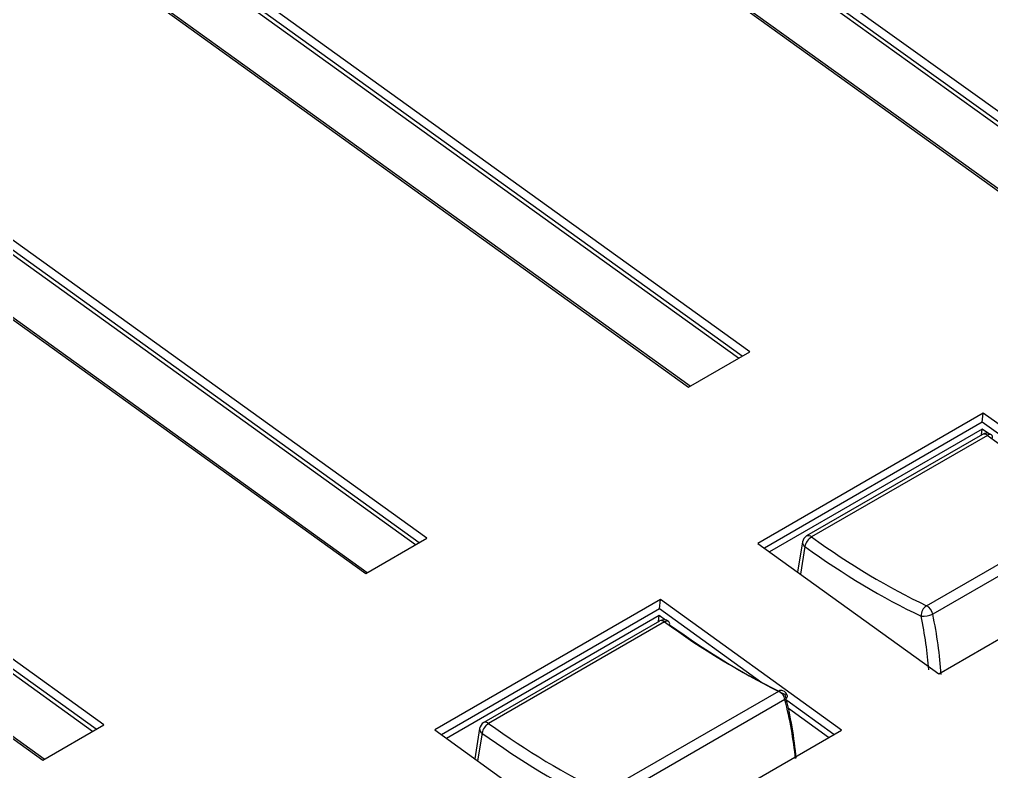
# Model space of a CAD drawing. Header units: inches. Extents: x 1.2 to 43.4, y 1.7 to 28.6.
# Drawn here: x 8.092 to 9.558, y 11.428 to 12.562 of the extents above; entities that cross this region are included whole.
import ezdxf

# ---------------------------------------------------------------- set-up
doc = ezdxf.new("R2010")
doc.units = ezdxf.units.IN
doc.header["$MEASUREMENT"] = 0

msp = doc.modelspace()

# ---------------------------------------------------------------- linework, layer by layer
for p, q in [((9.6807, 12.3425), (8.6048, 13.1161)), ((9.6635, 12.3326), (8.5894, 13.1049)), ((9.669, 12.3357), (8.5942, 13.1086)), ((8.5212, 13.0567), (9.5885, 12.2892)), ((9.5907, 12.2905), (8.5238, 13.0577)), ((9.1936, 12.0613), (8.1177, 12.8349)), ((9.1764, 12.0513), (8.1023, 12.8237)), ((9.1819, 12.0545), (8.1071, 12.8274)), ((8.0341, 12.7755), (9.1014, 12.008)), ((9.1035, 12.0093), (8.0367, 12.7765)), ((8.7065, 11.7801), (7.6306, 12.5537)), ((8.6893, 11.7701), (7.6152, 12.5425)), ((8.6948, 11.7733), (7.62, 12.5462)), ((7.547, 12.4943), (8.6142, 11.7268)), ((8.6164, 11.7281), (7.5495, 12.4952)), ((8.2022, 11.4889), (7.1281, 12.2613)), ((8.2077, 11.4921), (7.1329, 12.265)), ((8.2194, 11.4989), (7.1434, 12.2725)), ((7.0599, 12.213), (8.1271, 11.4456)), ((8.1293, 11.4469), (7.0624, 12.214)), ((9.1014, 12.008), (9.1936, 12.0613)), ((9.5459, 11.9688), (9.2055, 11.7723)), ((9.5443, 11.9548), (9.5459, 11.9688)), ((9.8192, 11.7722), (9.5459, 11.9688)), ((9.5443, 11.9548), (9.2156, 11.7651)), ((9.6992, 11.8434), (9.5443, 11.9548)), ((9.5442, 11.9447), (9.2233, 11.7595)), ((9.5432, 11.9358), (9.5442, 11.9447)), ((9.5537, 11.9379), (9.5442, 11.9447)), ((9.5445, 11.9365), (9.2794, 11.7835)), ((9.552, 11.9352), (9.2868, 11.7821)), ((9.4603, 11.6784), (9.7245, 11.8309)), ((9.7338, 11.8183), (9.4696, 11.6657)), ((8.6142, 11.7268), (8.7065, 11.7801)), ((9.2055, 11.7723), (9.4789, 11.5758)), ((9.2732, 11.7746), (9.2658, 11.7289)), ((9.2768, 11.7676), (9.27, 11.7259)), ((9.4789, 11.5758), (9.8192, 11.7722)), ((9.0587, 11.6876), (8.7184, 11.4911)), ((9.0572, 11.6736), (9.0587, 11.6876)), ((9.3321, 11.491), (9.0587, 11.6876)), ((9.0572, 11.6736), (8.7285, 11.4839)), ((9.212, 11.5622), (9.0572, 11.6736)), ((9.0571, 11.6635), (8.7362, 11.4783)), ((9.0561, 11.6546), (9.0571, 11.6635)), ((9.0666, 11.6567), (9.0571, 11.6635)), ((9.0574, 11.6553), (8.7923, 11.5023)), ((9.0648, 11.654), (8.7997, 11.5009)), ((8.9731, 11.3972), (9.2374, 11.5497)), ((9.2467, 11.5371), (8.9824, 11.3845)), ((9.3204, 11.4843), (9.2493, 11.5355)), ((9.3126, 11.4798), (9.252, 11.5234)), ((8.1271, 11.4456), (8.2194, 11.4989)), ((8.7184, 11.4911), (8.9917, 11.2945)), ((8.7861, 11.4933), (8.7787, 11.4477)), ((8.7897, 11.4864), (8.7829, 11.4447)), ((8.9917, 11.2945), (9.3321, 11.491))]:
    msp.add_line(p, q)
at = {"flags": 128}
msp.add_lwpolyline([(9.2467, 11.5371), (9.2482, 11.5381), (9.2494, 11.5393), (9.2501, 11.5404), (9.2504, 11.5414), (9.2504, 11.542)], dxfattribs=at)
for centre, radius, start, end in [((9.5508, 11.9256), 0.0127, 54.1186, 119.9973), ((9.5472, 11.93), 0.00708, 47.3576, 111.994), ((9.5556, 11.9308), 0.00566, 61.9442, 129.8664), ((9.5549, 11.9321), 0.00505, 347.6515, 48.0244), ((9.2857, 11.7725), 0.0127, 119.9973, 170.7801), ((9.2985, 11.7633), 0.0221, 121.826, 168.824), ((9.282, 11.7769), 0.00708, 47.3576, 111.994), ((9.2807, 11.774), 0.00754, 176.0539, 238.452), ((9.4704, 11.6631), 0.0183, 123.5723, 181.2965), ((9.4507, 11.6616), 0.0193, 12.4757, 60.2994), ((9.4561, 11.6915), 0.029, 262.0246, 297.5868), ((9.0637, 11.6444), 0.0127, 54.1186, 119.9973), ((9.06, 11.6488), 0.00708, 47.3576, 111.994), ((9.0685, 11.6496), 0.00567, 61.9536, 129.8569), ((9.0678, 11.6509), 0.00506, 347.6566, 48.0144), ((9.2411, 11.5441), 0.00669, 67.7942, 124.0744), ((9.2278, 11.5329), 0.0193, 12.4757, 60.2994), ((9.2381, 11.5389), 0.0127, 14.1861, 64.0927), ((8.7986, 11.4913), 0.0127, 119.9973, 170.7801), ((8.8114, 11.4821), 0.0221, 121.8257, 168.8237), ((8.7949, 11.4957), 0.00708, 47.3576, 111.994), ((8.7936, 11.4928), 0.00754, 176.0502, 238.4525)]:
    msp.add_arc(centre, radius, start, end)
for centre, major_axis, ratio, start_param, end_param in [((9.6338, 12.8083), (-0.6031, 0.9995), 0.560208, 2.219453, 2.429452), ((9.4124, 12.6804), (-0.5627, 1.0228), 0.594248, 2.242544, 2.452543), ((9.4034, 12.6755), (-0.5691, 1.0338), 0.594069, 2.242405, 2.452404), ((9.1155, 11.7342), (-0.2375, 0.4315), 0.594069, 4.053627, 4.238144), ((9.1245, 11.7391), (-0.2439, 0.4425), 0.593655, 4.034854, 4.237824), ((9.1467, 12.5271), (-0.6031, 0.9995), 0.560208, 2.219453, 2.429452), ((9.1557, 12.5325), (-0.6095, 1.0105), 0.560393, 2.219562, 2.429561), ((8.918, 11.6202), (-0.2544, 0.4218), 0.560393, 3.990416, 4.215301), ((8.909, 11.6148), (-0.2607, 0.4328), 0.560822, 4.012586, 4.215556), ((8.9252, 12.3992), (-0.5627, 1.0228), 0.594248, 2.242544, 2.452543), ((8.9163, 12.3943), (-0.5691, 1.0338), 0.594069, 2.242405, 2.452404)]:
    msp.add_ellipse(centre, major_axis=major_axis, ratio=ratio, start_param=start_param, end_param=end_param)

doc.saveas('drawing.dxf')
